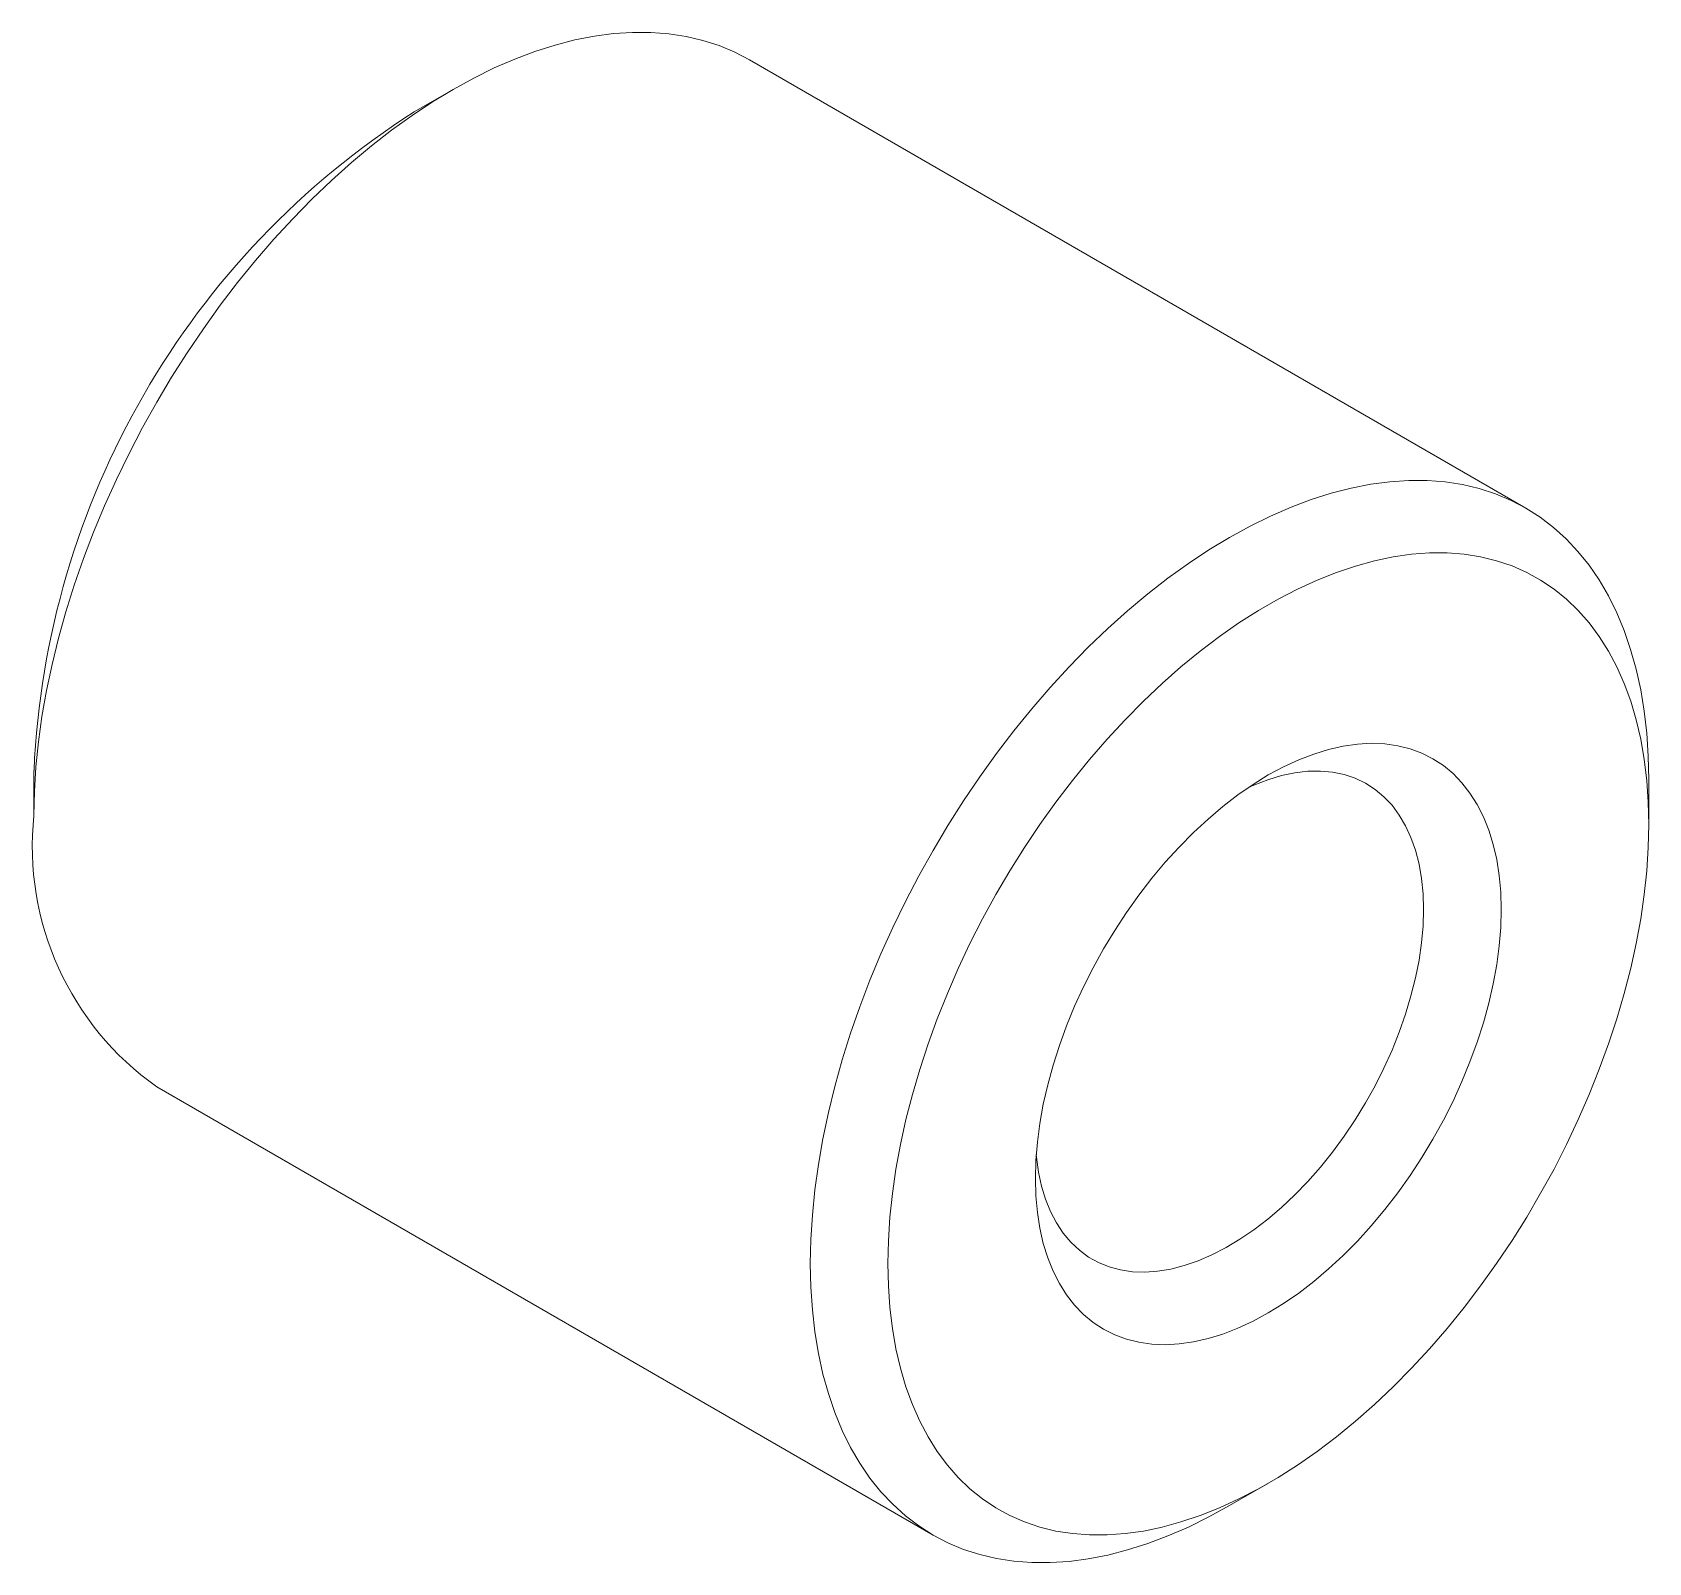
# Paper-space layout '_Isometric' of a CAD drawing. Header units: millimetres. Extents: x -7.4 to 7.4, y -7 to 7.
import ezdxf

# ---------------------------------------------------------------- set-up
doc = ezdxf.new("R2010")
doc.units = ezdxf.units.MM

psp = doc.layouts.new('_Isometric')

# ---------------------------------------------------------------- linework, layer by layer
at = {"color": 7, "linetype": 'Continuous', "lineweight": 15}
for p, q in [((6.235, 2.636), (-0.836, 6.718)), ((-3.536, 6.45), (-3.89, 6.246)), ((-7.354, 0.245), (-7.354, -0.163)), ((7.354, -0.245), (7.354, 0.163)), ((-6.235, -2.636), (0.836, -6.718)), ((3.536, -6.45), (3.89, -6.246))]:
    psp.add_line(p, q, dxfattribs=at)
at = {"color": 7, "linetype": 'Continuous', "lineweight": 15, "flags": 128}
for points in [[(-0.836, 6.718), (-0.971, 6.788), (-1.113, 6.848), (-1.261, 6.896), (-1.414, 6.932), (-1.572, 6.956), (-1.736, 6.969), (-1.903, 6.969), (-2.074, 6.958), (-2.249, 6.935), (-2.427, 6.9), (-2.608, 6.854), (-2.791, 6.796), (-2.975, 6.726), (-3.161, 6.645), (-3.348, 6.553), (-3.536, 6.45), (-3.723, 6.337), (-3.91, 6.213), (-4.096, 6.079), (-4.28, 5.936), (-4.463, 5.783), (-4.644, 5.621), (-4.822, 5.45), (-4.997, 5.271), (-5.168, 5.085), (-5.336, 4.891), (-5.499, 4.69), (-5.657, 4.483), (-5.81, 4.27), (-5.958, 4.051), (-6.1, 3.828), (-6.236, 3.6), (-6.365, 3.369), (-6.487, 3.134), (-6.602, 2.897), (-6.71, 2.658), (-6.811, 2.417), (-6.903, 2.176), (-6.987, 1.934), (-7.063, 1.692), (-7.131, 1.451), (-7.189, 1.212), (-7.239, 0.974), (-7.281, 0.739), (-7.313, 0.508), (-7.336, 0.28), (-7.349, 0.056), (-7.354, -0.163)], [(3.536, -6.45), (3.536, -6.45), (3.348, -6.553), (3.161, -6.645), (2.975, -6.726), (2.791, -6.796), (2.608, -6.854), (2.427, -6.9), (2.249, -6.935), (2.074, -6.958), (1.903, -6.969), (1.736, -6.969), (1.572, -6.956), (1.414, -6.932), (1.261, -6.896), (1.113, -6.848), (0.971, -6.788), (0.836, -6.718), (0.706, -6.635), (0.584, -6.542), (0.469, -6.438), (0.361, -6.324), (0.26, -6.199), (0.168, -6.064), (0.084, -5.919), (0.008, -5.765), (-0.06, -5.602), (-0.118, -5.43), (-0.168, -5.251), (-0.209, -5.063), (-0.242, -4.868), (-0.264, -4.667), (-0.278, -4.459), (-0.283, -4.245), (-0.278, -4.026), (-0.264, -3.803), (-0.242, -3.574), (-0.209, -3.343), (-0.168, -3.108), (-0.118, -2.87), (-0.06, -2.631), (0.008, -2.39), (0.084, -2.148), (0.168, -1.907), (0.26, -1.665), (0.361, -1.424), (0.469, -1.185), (0.584, -0.948), (0.706, -0.713), (0.836, -0.482), (0.971, -0.254), (1.113, -0.031), (1.261, 0.187), (1.414, 0.401), (1.572, 0.608), (1.736, 0.809), (1.903, 1.002), (2.074, 1.189), (2.249, 1.368), (2.427, 1.539), (2.608, 1.701), (2.791, 1.854), (2.975, 1.997), (3.161, 2.131), (3.348, 2.255), (3.536, 2.368), (3.723, 2.471), (3.91, 2.563), (4.096, 2.644), (4.28, 2.714), (4.463, 2.772), (4.644, 2.818), (4.822, 2.853), (4.997, 2.876), (5.168, 2.887), (5.336, 2.887), (5.499, 2.874), (5.657, 2.85), (5.81, 2.814), (5.958, 2.766), (6.1, 2.706), (6.236, 2.636), (6.365, 2.553), (6.487, 2.46), (6.602, 2.356), (6.71, 2.241), (6.811, 2.117), (6.903, 1.982), (6.987, 1.837), (7.063, 1.683), (7.131, 1.52), (7.189, 1.348), (7.239, 1.169), (7.281, 0.981), (7.313, 0.786), (7.336, 0.585), (7.349, 0.377), (7.354, 0.163), (7.354, 0.163)], [(7.354, -0.245), (7.349, -0.042), (7.336, 0.156), (7.313, 0.347), (7.281, 0.531), (7.24, 0.708), (7.19, 0.877), (7.131, 1.038), (7.064, 1.19), (6.988, 1.333), (6.904, 1.466), (6.813, 1.59), (6.713, 1.703), (6.606, 1.806), (6.492, 1.899), (6.37, 1.98), (6.243, 2.05), (6.109, 2.109), (5.969, 2.156), (5.823, 2.191), (5.673, 2.215), (5.517, 2.227), (5.358, 2.227), (5.194, 2.215), (5.027, 2.191), (4.857, 2.156), (4.685, 2.108), (4.51, 2.05), (4.334, 1.98), (4.156, 1.898), (3.978, 1.806), (3.8, 1.703), (3.622, 1.59), (3.444, 1.466), (3.268, 1.333), (3.093, 1.19), (2.921, 1.037), (2.751, 0.877), (2.584, 0.708), (2.42, 0.531), (2.261, 0.346), (2.105, 0.155), (1.955, -0.042), (1.809, -0.245), (1.67, -0.454), (1.536, -0.667), (1.408, -0.885), (1.287, -1.106), (1.172, -1.33), (1.065, -1.557), (0.966, -1.785), (0.874, -2.015), (0.79, -2.245), (0.714, -2.476), (0.647, -2.705), (0.588, -2.934), (0.539, -3.16), (0.498, -3.385), (0.466, -3.606), (0.443, -3.823), (0.429, -4.037), (0.424, -4.245), (0.429, -4.449), (0.443, -4.646), (0.466, -4.837), (0.498, -5.021), (0.539, -5.198), (0.588, -5.367), (0.647, -5.528), (0.714, -5.68), (0.79, -5.823), (0.874, -5.957), (0.966, -6.08), (1.065, -6.194), (1.172, -6.297), (1.287, -6.389), (1.408, -6.47), (1.536, -6.54), (1.67, -6.599), (1.809, -6.646), (1.955, -6.681), (2.105, -6.705), (2.261, -6.717), (2.42, -6.717), (2.584, -6.705), (2.751, -6.681), (2.921, -6.646), (3.093, -6.599), (3.268, -6.54), (3.444, -6.47), (3.622, -6.389), (3.8, -6.296), (3.978, -6.193), (4.156, -6.08), (4.334, -5.956), (4.51, -5.823), (4.685, -5.68), (4.857, -5.528), (5.027, -5.367), (5.194, -5.198), (5.358, -5.021), (5.517, -4.837), (5.673, -4.646), (5.823, -4.448), (5.969, -4.245), (6.109, -4.036), (6.243, -3.823), (6.37, -3.605), (6.492, -3.384), (6.606, -3.16), (6.713, -2.933), (6.813, -2.705), (6.904, -2.475), (6.988, -2.245), (7.064, -2.015), (7.131, -1.785), (7.19, -1.556), (7.24, -1.33), (7.281, -1.106), (7.313, -0.884), (7.336, -0.667), (7.349, -0.454), (7.354, -0.245)], [(6.01, -1.021), (6.006, -1.183), (5.992, -1.351), (5.97, -1.522), (5.938, -1.696), (5.898, -1.873), (5.849, -2.051), (5.792, -2.23), (5.726, -2.409), (5.653, -2.588), (5.572, -2.765), (5.484, -2.94), (5.389, -3.111), (5.288, -3.279), (5.18, -3.443), (5.068, -3.602), (4.95, -3.754), (4.827, -3.9), (4.701, -4.04), (4.571, -4.171), (4.438, -4.294), (4.303, -4.409), (4.166, -4.514), (4.028, -4.609), (3.889, -4.695), (3.75, -4.77), (3.612, -4.834), (3.475, -4.887), (3.34, -4.928), (3.207, -4.958), (3.077, -4.977), (2.951, -4.984), (2.828, -4.979), (2.711, -4.962), (2.598, -4.934), (2.49, -4.894), (2.389, -4.843), (2.294, -4.781), (2.206, -4.708), (2.125, -4.624), (2.052, -4.53), (1.987, -4.427), (1.929, -4.314), (1.88, -4.192), (1.84, -4.062), (1.809, -3.924), (1.786, -3.779), (1.772, -3.627), (1.768, -3.47), (1.772, -3.307), (1.786, -3.14), (1.809, -2.968), (1.84, -2.794), (1.88, -2.617), (1.929, -2.439), (1.987, -2.26), (2.052, -2.081), (2.125, -1.902), (2.206, -1.725), (2.294, -1.551), (2.389, -1.379), (2.49, -1.211), (2.598, -1.047), (2.711, -0.889), (2.828, -0.736), (2.951, -0.59), (3.077, -0.451), (3.207, -0.319), (3.34, -0.196), (3.475, -0.081), (3.612, 0.024), (3.75, 0.119), (3.889, 0.205), (4.028, 0.279), (4.166, 0.343), (4.303, 0.396), (4.438, 0.438), (4.571, 0.468), (4.701, 0.487), (4.827, 0.494), (4.95, 0.489), (5.068, 0.472), (5.18, 0.444), (5.288, 0.404), (5.389, 0.353), (5.484, 0.291), (5.572, 0.218), (5.653, 0.134), (5.726, 0.04), (5.792, -0.063), (5.849, -0.176), (5.898, -0.298), (5.938, -0.428), (5.97, -0.566), (5.992, -0.711), (6.006, -0.863), (6.01, -1.021)], [(5.303, -1.021), (5.299, -0.876), (5.285, -0.737), (5.262, -0.606), (5.23, -0.481), (5.189, -0.365), (5.14, -0.258), (5.082, -0.16), (5.016, -0.071), (4.943, 0.007), (4.862, 0.074), (4.774, 0.13), (4.68, 0.175), (4.58, 0.209), (4.474, 0.231), (4.364, 0.241), (4.249, 0.239), (4.13, 0.225), (4.008, 0.199), (3.884, 0.162), (3.758, 0.113), (3.704, 0.088)], [(1.776, -3.252), (1.778, -3.276), (1.797, -3.412), (1.824, -3.54), (1.86, -3.66), (1.905, -3.772), (1.959, -3.875), (2.021, -3.968), (2.091, -4.051), (2.168, -4.124), (2.252, -4.186), (2.343, -4.236), (2.44, -4.276), (2.543, -4.303), (2.652, -4.319), (2.764, -4.323), (2.881, -4.315), (3.001, -4.295), (3.124, -4.264), (3.25, -4.221), (3.376, -4.166), (3.504, -4.1), (3.631, -4.024), (3.758, -3.937), (3.884, -3.841), (4.008, -3.735), (4.13, -3.62), (4.249, -3.497), (4.364, -3.367), (4.474, -3.229), (4.58, -3.085), (4.68, -2.936), (4.774, -2.782), (4.862, -2.625), (4.943, -2.464), (5.016, -2.301), (5.082, -2.137), (5.14, -1.972), (5.189, -1.808), (5.23, -1.644), (5.262, -1.483), (5.285, -1.325), (5.299, -1.17), (5.303, -1.021)]]:
    psp.add_lwpolyline(points, dxfattribs=at)
at = {"color": 7, "linetype": 'Continuous', "lineweight": 15}
for centre, radius, start, end in [((0.155, -0.089), 7.516, 122.5542, 177.4512), ((-4.688, -0.446), 2.681, 173.9413, 234.7465)]:
    psp.add_arc(centre, radius, start, end, dxfattribs=at)

doc.saveas('drawing.dxf')
